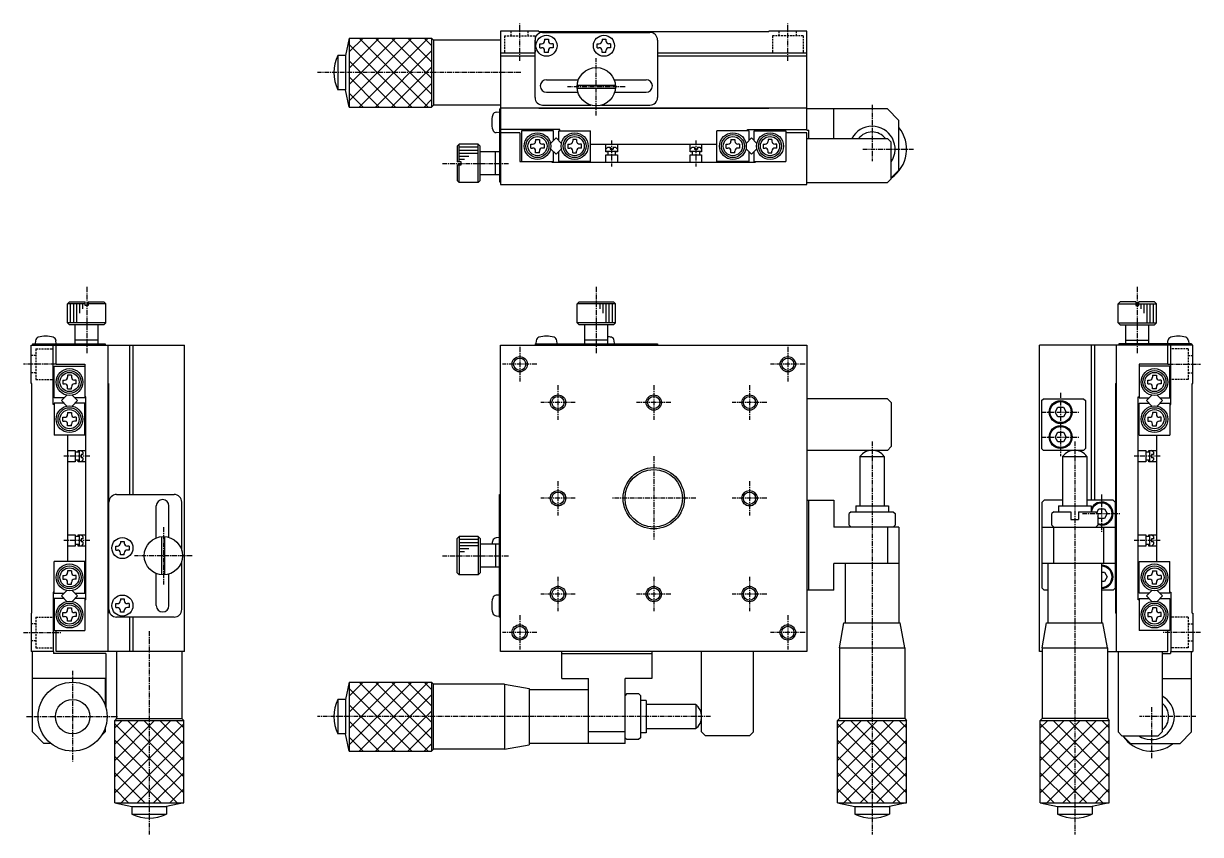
# Model space of a CAD drawing. Extents: x -154 to 153, y -386 to -67.
# Drawn here: x -154 to 153.3, y -279 to -67.3 of the extents above; entities that cross this region are included whole.
import ezdxf

# ---------------------------------------------------------------- set-up
doc = ezdxf.new("R2010")
doc.units = 0
doc.linetypes.add('CENTER', pattern=[2, 1.25, -0.25, 0.25, -0.25])
doc.linetypes.add('DASHED', pattern=[0.75, 0.5, -0.25])
doc.layers.get('0').update_dxf_attribs({"linetype": 'CONTINUOUS'})
doc.layers.add('CENTER', color=1, linetype='CENTER')

msp = doc.modelspace()

# ---------------------------------------------------------------- linework, layer by layer
at = {"color": 7, "linetype": 'CONTINUOUS'}
for p, q in [((-19.44, -69.34), (-29.44, -69.34)), ((-29.44, -69.34), (-29.44, -109.34)), ((-19.44, -69.34), (-19.44, -69.54)), ((40.56, -69.54), (-19.44, -69.54)), ((-18.44, -69.64), (9.56, -69.64)), ((40.56, -69.54), (40.56, -69.34)), ((50.56, -69.34), (40.56, -69.34)), ((50.56, -95.14), (50.56, -69.34)), ((-68.94, -71.14), (-47.44, -71.14)), ((-46.94, -71.64), (-47.44, -71.14)), ((-46.94, -71.64), (-46.94, -88.64)), ((-29.44, -71.64), (-46.94, -71.64)), ((-20.44, -86.64), (-20.44, -71.64)), ((-19.19, -72.64), (-18.74, -72.64)), ((-19.19, -73.64), (-19.19, -72.64)), ((-19.19, -73.64), (-18.74, -73.64)), ((-17.94, -71.39), (-17.94, -71.84)), ((-17.94, -71.39), (-16.94, -71.39)), ((-16.94, -71.39), (-16.94, -71.84)), ((-15.69, -72.64), (-16.14, -72.64)), ((-15.69, -73.64), (-16.14, -73.64)), ((-15.69, -72.64), (-15.69, -73.64)), ((-4.19, -72.64), (-3.74, -72.64)), ((-4.19, -73.64), (-4.19, -72.64)), ((-4.19, -73.64), (-3.74, -73.64)), ((-2.94, -71.39), (-2.94, -71.84)), ((-2.94, -71.39), (-1.94, -71.39)), ((-1.94, -71.39), (-1.94, -71.84)), ((-0.69, -72.64), (-1.14, -72.64)), ((-0.69, -73.64), (-1.14, -73.64)), ((-0.69, -72.64), (-0.69, -73.64)), ((11.56, -71.64), (11.56, -86.64)), ((-69.94, -75.64), (-71.94, -75.64)), ((-69.94, -75.64), (-69.94, -84.64)), ((-20.44, -75.04), (-29.44, -75.04)), ((-20.44, -75.84), (-29.44, -75.84)), ((-17.94, -74.89), (-17.94, -74.44)), ((-16.94, -74.89), (-17.94, -74.89)), ((-16.94, -74.89), (-16.94, -74.44)), ((-2.94, -74.89), (-2.94, -74.44)), ((-1.94, -74.89), (-2.94, -74.89)), ((-1.94, -74.89), (-1.94, -74.44)), ((50.56, -75.04), (11.56, -75.04)), ((50.56, -75.84), (11.56, -75.84)), ((-17.44, -81.99), (-9.08, -81.99)), ((0.21, -81.99), (8.56, -81.99)), ((-69.94, -84.64), (-71.94, -84.64)), ((-68.94, -89.14), (-69.94, -84.64)), ((-17.44, -85.29), (-9.22, -85.29)), ((-9.42, -83.44), (0.55, -83.44)), ((-9.42, -84.24), (0.55, -84.24)), ((0.35, -85.29), (8.56, -85.29)), ((-46.94, -88.64), (-47.44, -89.14)), ((-29.44, -88.64), (-46.94, -88.64)), ((-18.44, -88.64), (-5.84, -88.64)), ((-3.04, -88.64), (9.56, -88.64)), ((-68.94, -89.14), (-47.44, -89.14)), ((-30.58, -90.46), (-29.74, -90.39)), ((-29.74, -89.64), (-29.44, -89.64)), ((-29.74, -89.64), (-29.74, -108.64)), ((-29.44, -89.34), (50.56, -89.34)), ((-19.44, -89.54), (-19.44, -89.34)), ((40.56, -89.54), (-19.44, -89.54)), ((40.56, -89.54), (40.56, -89.34)), ((71.56, -89.64), (50.56, -89.64)), ((57.56, -97.34), (57.56, -89.64)), ((74.56, -92.64), (71.56, -89.64)), ((-13.94, -95.04), (-29.44, -95.04)), ((-13.94, -95.34), (-13.94, -95.04)), ((35.06, -95.34), (35.06, -95.04)), ((35.06, -95.04), (50.56, -95.04)), ((50.56, -95.14), (51.06, -95.14)), ((51.06, -97.34), (51.06, -95.14)), ((74.56, -105.64), (74.56, -92.64)), ((-29.74, -95.89), (-30.58, -95.81)), ((-24.44, -95.84), (-29.44, -95.84)), ((-24.44, -95.84), (-24.44, -103.34)), ((-15.64, -95.34), (-23.94, -95.34)), ((-23.94, -95.34), (-23.94, -103.34)), ((-20.29, -97.59), (-20.29, -98.04)), ((-20.29, -97.59), (-19.29, -97.59)), ((-19.29, -97.59), (-19.29, -98.04)), ((-14.94, -97.21), (-16.36, -98.64)), ((-15.64, -97.91), (-15.64, -95.34)), ((-13.52, -98.64), (-14.94, -97.21)), ((-14.24, -95.34), (-5.94, -95.34)), ((-14.24, -97.91), (-14.24, -95.34)), ((-10.59, -97.59), (-10.59, -98.04)), ((-9.59, -97.59), (-10.59, -97.59)), ((-9.59, -97.59), (-9.59, -98.04)), ((-5.94, -103.34), (-5.94, -95.34)), ((35.36, -95.34), (27.06, -95.34)), ((27.06, -103.34), (27.06, -95.34)), ((30.71, -97.59), (30.71, -98.04)), ((30.71, -97.59), (31.71, -97.59)), ((31.71, -97.59), (31.71, -98.04)), ((34.64, -98.64), (36.06, -97.21)), ((35.36, -95.34), (35.36, -97.91)), ((36.06, -97.21), (37.48, -98.64)), ((36.76, -95.34), (45.06, -95.34)), ((36.76, -97.91), (36.76, -95.34)), ((40.41, -97.59), (40.41, -98.04)), ((41.41, -97.59), (40.41, -97.59)), ((41.41, -97.59), (41.41, -98.04)), ((45.06, -95.34), (45.06, -103.34)), ((50.56, -95.84), (45.06, -95.84)), ((50.56, -109.34), (50.56, -95.84)), ((50.56, -97.34), (71.56, -97.34)), ((72.56, -98.34), (71.56, -97.34)), ((-40.24, -98.84), (-40.74, -99.34)), ((-40.74, -99.34), (-40.74, -103.44)), ((-35.24, -98.84), (-40.24, -98.84)), ((-34.74, -99.34), (-35.24, -98.84)), ((-34.74, -108.34), (-34.74, -99.34)), ((-29.74, -100.84), (-34.74, -100.84)), ((-30.74, -106.84), (-30.74, -100.84)), ((-21.54, -98.84), (-21.09, -98.84)), ((-21.54, -99.84), (-21.54, -98.84)), ((-21.54, -99.84), (-21.09, -99.84)), ((-20.29, -101.09), (-20.29, -100.64)), ((-19.29, -101.09), (-20.29, -101.09)), ((-19.29, -101.09), (-19.29, -100.64)), ((-18.04, -98.84), (-18.49, -98.84)), ((-18.04, -99.84), (-18.49, -99.84)), ((-18.04, -98.84), (-18.04, -99.84)), ((-16.36, -100.04), (-14.94, -101.46)), ((-15.64, -103.34), (-15.64, -100.76)), ((-14.94, -101.46), (-13.52, -100.04)), ((-14.24, -103.34), (-14.24, -100.76)), ((-11.84, -98.84), (-11.39, -98.84)), ((-11.84, -98.84), (-11.84, -99.84)), ((-11.84, -99.84), (-11.39, -99.84)), ((-10.59, -101.09), (-10.59, -100.64)), ((-10.59, -101.09), (-9.59, -101.09)), ((-9.59, -101.09), (-9.59, -100.64)), ((-8.34, -98.84), (-8.79, -98.84)), ((-8.34, -99.84), (-8.79, -99.84)), ((-8.34, -99.84), (-8.34, -98.84)), ((-5.94, -98.84), (27.06, -98.84)), ((-1.94, -100.84), (-1.94, -98.84)), ((-1.44, -99.64), (-1.94, -100.14)), ((-1.94, -100.64), (1.06, -100.64)), ((-1.44, -100.84), (-1.94, -100.84)), ((-1.44, -99.64), (-0.84, -99.64)), ((-1.44, -100.64), (-1.44, -101.64)), ((-0.84, -99.64), (-0.84, -100.14)), ((-0.84, -100.14), (-0.04, -100.14)), ((-0.04, -99.64), (-0.04, -100.14)), ((-0.04, -99.64), (0.56, -99.64)), ((0.56, -99.64), (1.06, -100.14)), ((0.56, -101.64), (0.56, -100.64)), ((1.06, -100.84), (0.56, -100.84)), ((1.06, -98.84), (1.06, -100.84)), ((20.06, -100.84), (20.06, -98.84)), ((20.56, -99.64), (20.06, -100.14)), ((20.06, -100.64), (23.06, -100.64)), ((20.56, -100.84), (20.06, -100.84)), ((20.56, -99.64), (21.16, -99.64)), ((20.56, -100.64), (20.56, -101.64)), ((21.16, -99.64), (21.16, -100.14)), ((21.16, -100.14), (21.96, -100.14)), ((21.96, -99.64), (21.96, -100.14)), ((21.96, -99.64), (22.56, -99.64)), ((22.56, -99.64), (23.06, -100.14)), ((22.56, -101.64), (22.56, -100.64)), ((23.06, -100.84), (22.56, -100.84)), ((23.06, -98.84), (23.06, -100.84)), ((29.46, -98.84), (29.91, -98.84)), ((29.46, -99.84), (29.46, -98.84)), ((29.46, -99.84), (29.91, -99.84)), ((30.71, -101.09), (30.71, -100.64)), ((31.71, -101.09), (30.71, -101.09)), ((31.71, -101.09), (31.71, -100.64)), ((32.96, -98.84), (32.51, -98.84)), ((32.96, -99.84), (32.51, -99.84)), ((32.96, -98.84), (32.96, -99.84)), ((36.06, -101.46), (34.64, -100.04)), ((35.36, -100.76), (35.36, -103.34)), ((37.48, -100.04), (36.06, -101.46)), ((36.76, -103.34), (36.76, -100.76)), ((39.16, -98.84), (39.61, -98.84)), ((39.16, -98.84), (39.16, -99.84)), ((39.16, -99.84), (39.61, -99.84)), ((40.41, -101.09), (40.41, -100.64)), ((40.41, -101.09), (41.41, -101.09)), ((41.41, -101.09), (41.41, -100.64)), ((42.66, -98.84), (42.21, -98.84)), ((42.66, -99.84), (42.21, -99.84)), ((42.66, -99.84), (42.66, -98.84)), ((72.56, -107.84), (72.56, -98.34)), ((-39.74, -103.44), (-40.74, -103.44)), ((-40.74, -104.24), (-39.74, -104.24)), ((-40.74, -104.24), (-40.74, -108.34)), ((-39.74, -104.24), (-39.74, -103.44)), ((-24.44, -103.34), (-15.64, -103.34)), ((-15.94, -103.64), (-15.94, -103.34)), ((37.06, -103.64), (-15.94, -103.64)), ((-5.94, -103.34), (-14.24, -103.34)), ((-1.94, -101.64), (1.06, -101.64)), ((-1.94, -103.64), (-1.94, -101.64)), ((1.06, -101.64), (1.06, -103.64)), ((20.06, -101.64), (23.06, -101.64)), ((20.06, -103.64), (20.06, -101.64)), ((23.06, -101.64), (23.06, -103.64)), ((35.36, -103.34), (27.06, -103.34)), ((36.76, -103.34), (45.06, -103.34)), ((37.06, -103.34), (37.06, -103.64)), ((-29.74, -106.84), (-34.74, -106.84)), ((72.56, -107.64), (74.56, -105.64)), ((-40.74, -108.34), (-40.24, -108.84)), ((-35.24, -108.84), (-40.24, -108.84)), ((-35.24, -108.84), (-34.74, -108.34)), ((-29.74, -108.64), (-29.44, -108.64)), ((-29.44, -109.34), (50.56, -109.34)), ((50.56, -108.84), (71.56, -108.84)), ((71.56, -108.84), (72.56, -107.84)), ((-142.45, -140.47), (-141.95, -139.97)), ((-142.45, -145.47), (-142.45, -140.47)), ((-141.95, -139.97), (-137.85, -139.97)), ((-137.85, -140.97), (-137.85, -139.97)), ((-137.05, -140.97), (-137.85, -140.97)), ((-137.05, -139.97), (-137.05, -140.97)), ((-137.05, -139.97), (-132.95, -139.97)), ((-132.95, -139.97), (-132.45, -140.47)), ((-132.45, -145.47), (-132.45, -140.47)), ((-9.44, -140.47), (-8.94, -139.97)), ((-9.44, -145.47), (-9.44, -140.47)), ((-8.94, -139.97), (0.06, -139.97)), ((0.06, -139.97), (0.56, -140.47)), ((0.56, -145.47), (0.56, -140.47)), ((132.27, -139.97), (131.77, -140.47)), ((131.77, -145.47), (131.77, -140.47)), ((136.37, -139.97), (132.27, -139.97)), ((136.37, -139.97), (136.37, -140.97)), ((136.37, -140.97), (137.17, -140.97)), ((137.17, -140.97), (137.17, -139.97)), ((141.27, -139.97), (137.17, -139.97)), ((141.77, -140.47), (141.27, -139.97)), ((141.77, -145.47), (141.77, -140.47)), ((-141.95, -145.97), (-142.45, -145.47)), ((-132.95, -145.97), (-141.95, -145.97)), ((-140.45, -150.97), (-140.45, -145.97)), ((-134.45, -150.97), (-134.45, -145.97)), ((-132.45, -145.47), (-132.95, -145.97)), ((-8.94, -145.97), (-9.44, -145.47)), ((0.06, -145.97), (-8.94, -145.97)), ((-7.44, -150.97), (-7.44, -145.97)), ((-1.44, -150.97), (-1.44, -145.97)), ((0.56, -145.47), (0.06, -145.97)), ((131.77, -145.47), (132.27, -145.97)), ((132.27, -145.97), (141.27, -145.97)), ((133.77, -150.97), (133.77, -145.97)), ((139.77, -150.97), (139.77, -145.97)), ((141.27, -145.97), (141.77, -145.47)), ((-150.83, -150.12), (-150.9, -150.97)), ((-145.4, -150.97), (-145.48, -150.12)), ((-134.45, -149.97), (-140.45, -149.97)), ((-20.11, -150.12), (-20.19, -150.97)), ((-14.69, -150.97), (-14.76, -150.12)), ((-1.44, -149.97), (-7.44, -149.97)), ((0.31, -150.97), (0.24, -150.12)), ((133.77, -149.97), (139.77, -149.97)), ((144.72, -150.97), (144.79, -150.12)), ((150.15, -150.12), (150.22, -150.97)), ((-151.95, -161.27), (-151.95, -151.27)), ((-151.95, -151.27), (-111.95, -151.27)), ((-151.65, -150.97), (-151.65, -151.27)), ((-151.65, -150.97), (-132.65, -150.97)), ((-146.25, -166.77), (-146.25, -151.27)), ((-145.45, -156.27), (-145.45, -151.27)), ((-132.65, -150.97), (-132.65, -151.27)), ((-131.95, -151.27), (-131.95, -231.27)), ((-126.25, -151.27), (-126.25, -190.27)), ((-125.45, -151.27), (-125.45, -190.27)), ((-111.95, -231.27), (-111.95, -151.27)), ((-29.44, -231.27), (-29.44, -151.27)), ((-29.44, -151.27), (50.56, -151.27)), ((-20.44, -150.97), (-20.44, -151.27)), ((-20.44, -150.97), (11.56, -150.97)), ((11.56, -150.97), (11.56, -151.27)), ((50.56, -151.27), (50.56, -231.27)), ((151.27, -151.27), (111.27, -151.27)), ((111.27, -231.27), (111.27, -151.27)), ((124.77, -151.27), (124.77, -191.77)), ((125.57, -151.27), (125.57, -191.77)), ((131.27, -151.27), (131.27, -231.27)), ((131.97, -150.97), (131.97, -151.27)), ((150.97, -150.97), (131.97, -150.97)), ((144.77, -156.27), (144.77, -151.27)), ((145.57, -166.77), (145.57, -151.27)), ((150.97, -150.97), (150.97, -151.27)), ((151.27, -161.27), (151.27, -151.27)), ((-145.45, -156.27), (-137.95, -156.27)), ((-137.95, -156.27), (-137.95, -165.07)), ((144.77, -156.27), (137.27, -156.27)), ((137.27, -156.27), (137.27, -165.07)), ((-145.95, -165.07), (-145.95, -156.77)), ((-145.95, -156.77), (-137.95, -156.77)), ((-142.45, -159.17), (-142.45, -159.62)), ((-141.45, -159.17), (-142.45, -159.17)), ((-141.45, -159.17), (-141.45, -159.62)), ((145.27, -156.77), (137.27, -156.77)), ((140.77, -159.17), (140.77, -159.62)), ((140.77, -159.17), (141.77, -159.17)), ((141.77, -159.17), (141.77, -159.62)), ((145.27, -165.07), (145.27, -156.77)), ((-151.75, -161.27), (-151.95, -161.27)), ((-151.75, -221.27), (-151.75, -161.27)), ((-143.7, -160.42), (-143.25, -160.42)), ((-143.7, -160.42), (-143.7, -161.42)), ((-143.7, -161.42), (-143.25, -161.42)), ((-142.45, -162.67), (-142.45, -162.22)), ((-142.45, -162.67), (-141.45, -162.67)), ((-141.45, -162.67), (-141.45, -162.22)), ((-140.2, -160.42), (-140.65, -160.42)), ((-140.2, -161.42), (-140.65, -161.42)), ((-140.2, -161.42), (-140.2, -160.42)), ((-131.75, -161.27), (-131.95, -161.27)), ((-131.75, -161.27), (-131.75, -221.27)), ((131.07, -161.27), (131.27, -161.27)), ((131.07, -161.27), (131.07, -221.27)), ((139.52, -161.42), (139.52, -160.42)), ((139.52, -160.42), (139.97, -160.42)), ((139.52, -161.42), (139.97, -161.42)), ((140.77, -162.67), (140.77, -162.22)), ((141.77, -162.67), (140.77, -162.67)), ((141.77, -162.67), (141.77, -162.22)), ((143.02, -160.42), (142.57, -160.42)), ((143.02, -161.42), (142.57, -161.42)), ((143.02, -160.42), (143.02, -161.42)), ((151.07, -161.27), (151.27, -161.27)), ((151.07, -221.27), (151.07, -161.27)), ((-143.37, -165.07), (-145.95, -165.07)), ((-144.07, -165.77), (-142.65, -164.35)), ((-142.65, -167.19), (-144.07, -165.77)), ((-141.25, -164.35), (-139.83, -165.77)), ((-139.83, -165.77), (-141.25, -167.19)), ((-137.95, -165.07), (-140.53, -165.07)), ((-137.65, -164.77), (-137.95, -164.77)), ((-137.65, -217.77), (-137.65, -164.77)), ((71.56, -165.27), (50.56, -165.27)), ((72.56, -166.27), (71.56, -165.27)), ((111.77, -165.77), (112.27, -165.27)), ((111.77, -165.77), (111.77, -178.27)), ((112.27, -165.27), (122.77, -165.27)), ((122.77, -165.27), (123.27, -165.77)), ((123.27, -165.77), (123.27, -178.27)), ((136.97, -164.77), (137.27, -164.77)), ((136.97, -217.77), (136.97, -164.77)), ((137.27, -165.07), (139.85, -165.07)), ((140.57, -164.35), (139.15, -165.77)), ((139.15, -165.77), (140.57, -167.19)), ((143.39, -165.77), (141.97, -164.35)), ((141.97, -167.19), (143.39, -165.77)), ((142.69, -165.07), (145.27, -165.07)), ((-145.95, -166.77), (-146.25, -166.77)), ((-143.37, -166.47), (-145.95, -166.47)), ((-145.95, -166.47), (-145.95, -174.77)), ((-142.45, -168.87), (-142.45, -169.32)), ((-142.45, -168.87), (-141.45, -168.87)), ((-141.45, -168.87), (-141.45, -169.32)), ((-137.95, -166.47), (-140.53, -166.47)), ((-137.95, -174.77), (-137.95, -166.47)), ((72.56, -166.27), (72.56, -177.77)), ((137.27, -166.47), (139.85, -166.47)), ((137.27, -174.77), (137.27, -166.47)), ((140.77, -168.87), (140.77, -169.32)), ((141.77, -168.87), (140.77, -168.87)), ((141.77, -168.87), (141.77, -169.32)), ((142.69, -166.47), (145.27, -166.47)), ((145.27, -166.47), (145.27, -174.77)), ((145.27, -166.77), (145.57, -166.77)), ((-143.7, -170.12), (-143.25, -170.12)), ((-143.7, -171.12), (-143.7, -170.12)), ((-143.7, -171.12), (-143.25, -171.12)), ((-142.45, -172.37), (-142.45, -171.92)), ((-141.45, -172.37), (-141.45, -171.92)), ((-140.2, -170.12), (-140.65, -170.12)), ((-140.2, -171.12), (-140.65, -171.12)), ((-140.2, -170.12), (-140.2, -171.12)), ((139.52, -170.12), (139.52, -171.12)), ((139.52, -170.12), (139.97, -170.12)), ((139.52, -171.12), (139.97, -171.12)), ((140.77, -172.37), (140.77, -171.92)), ((141.77, -172.37), (141.77, -171.92)), ((143.02, -170.12), (142.57, -170.12)), ((143.02, -171.12), (142.57, -171.12)), ((143.02, -171.12), (143.02, -170.12)), ((-137.95, -174.77), (-145.95, -174.77)), ((-141.45, -172.37), (-142.45, -172.37)), ((-142.45, -174.77), (-142.45, -207.77)), ((137.27, -174.77), (145.27, -174.77)), ((140.77, -172.37), (141.77, -172.37)), ((141.77, -174.77), (141.77, -207.77)), ((71.56, -178.77), (72.56, -177.77)), ((-142.45, -178.77), (-140.45, -178.77)), ((-140.45, -178.77), (-140.45, -181.77)), ((-139.45, -179.27), (-140.45, -179.27)), ((-139.65, -178.77), (-137.65, -178.77)), ((-139.65, -179.27), (-139.65, -178.77)), ((-139.45, -178.77), (-139.45, -181.77)), ((-138.45, -179.27), (-138.95, -178.77)), ((-138.95, -179.87), (-138.95, -180.67)), ((-138.45, -179.87), (-138.95, -179.87)), ((-138.45, -180.67), (-138.95, -180.67)), ((-138.45, -179.27), (-138.45, -179.87)), ((-138.45, -180.67), (-138.45, -181.27)), ((71.56, -178.77), (50.56, -178.77)), ((64.39, -180.33), (64.39, -193.27)), ((70.74, -180.33), (70.74, -193.27)), ((112.27, -178.77), (111.77, -178.27)), ((122.77, -178.77), (112.27, -178.77)), ((117.3, -180.33), (117.3, -193.27)), ((123.27, -178.27), (122.77, -178.77)), ((123.65, -180.33), (123.65, -193.27)), ((136.97, -178.77), (138.97, -178.77)), ((138.97, -178.77), (138.97, -181.77)), ((139.97, -179.27), (138.97, -179.27)), ((139.77, -179.27), (139.77, -178.77)), ((139.77, -178.77), (141.77, -178.77)), ((139.97, -178.77), (139.97, -181.77)), ((140.97, -179.27), (140.47, -178.77)), ((140.47, -179.87), (140.47, -180.67)), ((140.97, -179.87), (140.47, -179.87)), ((140.97, -180.67), (140.47, -180.67)), ((140.97, -179.27), (140.97, -179.87)), ((140.97, -180.67), (140.97, -181.27)), ((-140.45, -181.77), (-142.45, -181.77)), ((-140.45, -181.27), (-139.45, -181.27)), ((-139.65, -181.77), (-139.65, -181.27)), ((-137.65, -181.77), (-139.65, -181.77)), ((-138.45, -181.27), (-138.95, -181.77)), ((138.97, -181.77), (136.97, -181.77)), ((138.97, -181.27), (139.97, -181.27)), ((139.77, -181.77), (139.77, -181.27)), ((141.77, -181.77), (139.77, -181.77)), ((140.97, -181.27), (140.47, -181.77)), ((-129.65, -190.27), (-114.65, -190.27)), ((-29.74, -190.27), (-29.44, -190.27)), ((-29.74, -222.27), (-29.74, -190.27)), ((-131.65, -220.27), (-131.65, -192.27)), ((-119.3, -201.62), (-119.3, -193.27)), ((-116, -201.48), (-116, -193.27)), ((-112.65, -204.87), (-112.65, -192.27)), ((50.56, -191.77), (57.56, -191.77)), ((51.06, -215.27), (51.06, -191.77)), ((57.56, -191.77), (57.56, -198.77)), ((63.31, -193.27), (63.31, -194.77)), ((63.31, -193.27), (71.81, -193.27)), ((71.81, -193.27), (71.81, -194.77)), ((111.97, -192.27), (112.47, -191.77)), ((111.97, -214.77), (111.97, -192.27)), ((117.3, -191.77), (112.47, -191.77)), ((116.22, -193.27), (116.22, -194.77)), ((116.22, -193.27), (124.72, -193.27)), ((130.47, -191.77), (123.65, -191.77)), ((124.72, -193.27), (124.72, -194.77)), ((130.47, -191.77), (130.97, -192.27)), ((130.97, -192.27), (130.97, -214.77)), ((62.06, -194.77), (61.56, -195.27)), ((61.56, -198.27), (61.56, -195.27)), ((62.06, -194.77), (73.06, -194.77)), ((73.06, -194.77), (73.56, -195.27)), ((73.56, -195.27), (73.56, -198.27)), ((114.97, -194.77), (114.47, -195.27)), ((114.47, -198.27), (114.47, -195.27)), ((114.97, -194.77), (119.47, -194.77)), ((119.47, -194.77), (119.47, -196.77)), ((121.47, -194.77), (121.47, -196.77)), ((121.47, -194.77), (125.97, -194.77)), ((125.97, -194.77), (126.47, -195.27)), ((126.47, -195.27), (126.47, -198.27)), ((74.56, -198.77), (57.56, -198.77)), ((61.56, -198.27), (62.06, -198.77)), ((71.56, -198.77), (71.56, -208.27)), ((73.06, -198.77), (73.56, -198.27)), ((74.56, -198.77), (74.56, -208.27)), ((111.97, -198.77), (130.97, -198.77)), ((114.47, -198.27), (114.97, -198.77)), ((114.97, -208.27), (114.97, -198.77)), ((119.47, -196.77), (121.47, -196.77)), ((125.97, -198.77), (126.47, -198.27)), ((127.97, -198.77), (127.97, -208.27)), ((-142.45, -200.77), (-140.45, -200.77)), ((-140.45, -200.77), (-140.45, -203.77)), ((-139.45, -201.27), (-140.45, -201.27)), ((-139.65, -200.77), (-137.65, -200.77)), ((-139.65, -201.27), (-139.65, -200.77)), ((-139.45, -200.77), (-139.45, -203.77)), ((-138.45, -201.27), (-138.95, -200.77)), ((-138.95, -201.87), (-138.95, -202.67)), ((-138.45, -201.87), (-138.95, -201.87)), ((-138.45, -202.67), (-138.95, -202.67)), ((-138.45, -201.27), (-138.45, -201.87)), ((-138.45, -202.67), (-138.45, -203.27)), ((-128.65, -202.52), (-128.65, -202.97)), ((-128.65, -202.52), (-127.65, -202.52)), ((-127.65, -202.52), (-127.65, -202.97)), ((-117.85, -211.25), (-117.85, -201.28)), ((-117.05, -211.25), (-117.05, -201.28)), ((-40.74, -201.77), (-40.24, -201.27)), ((-40.74, -210.77), (-40.74, -201.77)), ((-35.24, -201.27), (-40.24, -201.27)), ((-35.24, -201.27), (-34.74, -201.77)), ((-34.74, -201.77), (-34.74, -210.77)), ((-29.74, -201.52), (-30.58, -201.59)), ((136.97, -200.77), (138.97, -200.77)), ((138.97, -200.77), (138.97, -203.77)), ((139.97, -201.27), (138.97, -201.27)), ((139.77, -201.27), (139.77, -200.77)), ((139.77, -200.77), (141.77, -200.77)), ((139.97, -200.77), (139.97, -203.77)), ((140.97, -201.27), (140.47, -200.77)), ((140.47, -201.87), (140.47, -202.67)), ((140.97, -201.87), (140.47, -201.87)), ((140.97, -202.67), (140.47, -202.67)), ((140.97, -201.27), (140.97, -201.87)), ((140.97, -202.67), (140.97, -203.27)), ((-140.45, -203.77), (-142.45, -203.77)), ((-140.45, -203.27), (-139.45, -203.27)), ((-139.65, -203.77), (-139.65, -203.27)), ((-137.65, -203.77), (-139.65, -203.77)), ((-138.45, -203.27), (-138.95, -203.77)), ((-129.9, -203.77), (-129.45, -203.77)), ((-129.9, -204.77), (-129.9, -203.77)), ((-129.9, -204.77), (-129.45, -204.77)), ((-128.65, -206.02), (-128.65, -205.57)), ((-127.65, -206.02), (-127.65, -205.57)), ((-126.4, -203.77), (-126.85, -203.77)), ((-126.4, -204.77), (-126.85, -204.77)), ((-126.4, -203.77), (-126.4, -204.77)), ((-29.74, -203.27), (-34.74, -203.27)), ((-30.74, -203.27), (-30.74, -209.27)), ((138.97, -203.77), (136.97, -203.77)), ((138.97, -203.27), (139.97, -203.27)), ((139.77, -203.77), (139.77, -203.27)), ((141.77, -203.77), (139.77, -203.77)), ((140.97, -203.27), (140.47, -203.77)), ((-145.95, -216.07), (-145.95, -207.77)), ((-137.95, -207.77), (-145.95, -207.77)), ((-137.95, -216.07), (-137.95, -207.77)), ((-127.65, -206.02), (-128.65, -206.02)), ((-112.65, -220.27), (-112.65, -207.67)), ((57.56, -215.27), (57.56, -208.27)), ((74.56, -208.27), (57.56, -208.27)), ((60.56, -208.27), (60.56, -223.77)), ((74.56, -208.27), (74.56, -223.77)), ((130.97, -208.27), (111.97, -208.27)), ((113.47, -208.27), (113.47, -223.77)), ((127.47, -208.27), (127.47, -223.77)), ((137.27, -207.77), (145.27, -207.77)), ((137.27, -216.07), (137.27, -207.77)), ((145.27, -216.07), (145.27, -207.77)), ((-143.7, -211.42), (-143.25, -211.42)), ((-143.7, -211.42), (-143.7, -212.42)), ((-142.45, -210.17), (-142.45, -210.62)), ((-141.45, -210.17), (-142.45, -210.17)), ((-141.45, -210.17), (-141.45, -210.62)), ((-140.2, -211.42), (-140.65, -211.42)), ((-140.2, -212.42), (-140.2, -211.42)), ((-119.3, -219.27), (-119.3, -210.91)), ((-116, -219.27), (-116, -211.05)), ((-40.24, -211.27), (-40.74, -210.77)), ((-35.24, -211.27), (-40.24, -211.27)), ((-34.74, -210.77), (-35.24, -211.27)), ((-29.74, -209.27), (-34.74, -209.27)), ((139.52, -212.42), (139.52, -211.42)), ((139.52, -211.42), (139.97, -211.42)), ((140.77, -210.17), (140.77, -210.62)), ((140.77, -210.17), (141.77, -210.17)), ((141.77, -210.17), (141.77, -210.62)), ((143.02, -211.42), (142.57, -211.42)), ((143.02, -211.42), (143.02, -212.42)), ((-143.7, -212.42), (-143.25, -212.42)), ((-142.45, -213.67), (-142.45, -213.22)), ((-142.45, -213.67), (-141.45, -213.67)), ((-141.45, -213.67), (-141.45, -213.22)), ((-140.2, -212.42), (-140.65, -212.42)), ((112.47, -215.27), (111.97, -214.77)), ((130.97, -214.77), (130.47, -215.27)), ((139.52, -212.42), (139.97, -212.42)), ((140.77, -213.67), (140.77, -213.22)), ((141.77, -213.67), (140.77, -213.67)), ((141.77, -213.67), (141.77, -213.22)), ((143.02, -212.42), (142.57, -212.42)), ((-145.95, -215.77), (-146.25, -215.77)), ((-146.25, -215.77), (-146.25, -231.27)), ((-145.95, -216.07), (-143.37, -216.07)), ((-143.37, -217.47), (-145.95, -217.47)), ((-145.95, -217.47), (-145.95, -225.77)), ((-142.65, -215.35), (-144.07, -216.77)), ((-144.07, -216.77), (-142.65, -218.19)), ((-139.83, -216.77), (-141.25, -215.35)), ((-141.25, -218.19), (-139.83, -216.77)), ((-140.53, -216.07), (-137.95, -216.07)), ((-137.95, -217.47), (-140.53, -217.47)), ((-137.95, -217.47), (-137.95, -225.77)), ((-137.65, -217.77), (-137.95, -217.77)), ((-128.65, -217.52), (-128.65, -217.97)), ((-128.65, -217.52), (-127.65, -217.52)), ((-127.65, -217.52), (-127.65, -217.97)), ((-29.74, -216.52), (-30.58, -216.59)), ((57.56, -215.27), (50.56, -215.27)), ((113.47, -215.27), (112.47, -215.27)), ((130.47, -215.27), (127.47, -215.27)), ((137.27, -217.77), (136.97, -217.77)), ((139.85, -216.07), (137.27, -216.07)), ((137.27, -217.47), (139.85, -217.47)), ((137.27, -217.47), (137.27, -225.77)), ((139.15, -216.77), (140.57, -215.35)), ((140.57, -218.19), (139.15, -216.77)), ((141.97, -215.35), (143.39, -216.77)), ((143.39, -216.77), (141.97, -218.19)), ((145.27, -216.07), (142.69, -216.07)), ((142.69, -217.47), (145.27, -217.47)), ((145.27, -215.77), (145.57, -215.77)), ((145.27, -217.47), (145.27, -225.77)), ((145.57, -215.77), (145.57, -231.27)), ((-143.7, -221.12), (-143.25, -221.12)), ((-143.7, -222.12), (-143.7, -221.12)), ((-142.45, -219.87), (-142.45, -220.32)), ((-142.45, -219.87), (-141.45, -219.87)), ((-141.45, -219.87), (-141.45, -220.32)), ((-140.2, -221.12), (-140.65, -221.12)), ((-140.2, -221.12), (-140.2, -222.12)), ((-129.9, -218.77), (-129.45, -218.77)), ((-129.9, -219.77), (-129.9, -218.77)), ((-129.9, -219.77), (-129.45, -219.77)), ((-128.65, -221.02), (-128.65, -220.57)), ((-127.65, -221.02), (-128.65, -221.02)), ((-127.65, -221.02), (-127.65, -220.57)), ((-126.4, -218.77), (-126.85, -218.77)), ((-126.4, -219.77), (-126.85, -219.77)), ((-126.4, -218.77), (-126.4, -219.77)), ((139.52, -221.12), (139.52, -222.12)), ((139.52, -221.12), (139.97, -221.12)), ((140.77, -219.87), (140.77, -220.32)), ((141.77, -219.87), (140.77, -219.87)), ((141.77, -219.87), (141.77, -220.32)), ((143.02, -221.12), (142.57, -221.12)), ((143.02, -222.12), (143.02, -221.12)), ((-151.75, -221.27), (-151.95, -221.27)), ((-151.95, -221.27), (-151.95, -231.27)), ((-143.7, -222.12), (-143.25, -222.12)), ((-142.45, -223.37), (-142.45, -222.92)), ((-141.45, -223.37), (-142.45, -223.37)), ((-141.45, -223.37), (-141.45, -222.92)), ((-140.2, -222.12), (-140.65, -222.12)), ((-131.95, -221.27), (-131.75, -221.27)), ((-114.65, -222.27), (-129.65, -222.27)), ((-126.25, -222.27), (-126.25, -231.27)), ((-125.45, -222.27), (-125.45, -231.27)), ((-30.58, -221.94), (-29.74, -222.02)), ((-29.74, -222.27), (-29.44, -222.27)), ((59.06, -230.27), (60.21, -223.77)), ((60.21, -223.77), (74.92, -223.77)), ((76.06, -230.27), (74.92, -223.77)), ((111.97, -230.27), (113.12, -223.77)), ((113.12, -223.77), (127.82, -223.77)), ((128.97, -230.27), (127.82, -223.77)), ((131.27, -221.27), (131.07, -221.27)), ((139.52, -222.12), (139.97, -222.12)), ((140.77, -223.37), (140.77, -222.92)), ((140.77, -223.37), (141.77, -223.37)), ((141.77, -223.37), (141.77, -222.92)), ((143.02, -222.12), (142.57, -222.12)), ((151.07, -221.27), (151.27, -221.27)), ((151.27, -221.27), (151.27, -231.27)), ((-145.95, -225.77), (-137.95, -225.77)), ((-145.45, -231.27), (-145.45, -225.77)), ((145.27, -225.77), (137.27, -225.77)), ((144.77, -231.27), (144.77, -225.77)), ((59.06, -230.27), (76.06, -230.27)), ((59.06, -230.27), (59.06, -248.77)), ((76.06, -230.27), (76.06, -248.77)), ((111.97, -230.27), (128.97, -230.27)), ((111.97, -230.27), (111.97, -248.77)), ((128.97, -230.27), (128.97, -248.77)), ((-146.15, -231.27), (-151.95, -231.27)), ((-151.65, -252.27), (-151.65, -231.27)), ((-146.15, -231.27), (-146.15, -231.77)), ((-132.45, -231.77), (-146.15, -231.77)), ((-111.95, -231.27), (-145.45, -231.27)), ((-132.45, -231.77), (-132.45, -245.96)), ((-129.65, -231.27), (-129.65, -248.77)), ((-112.65, -231.27), (-112.65, -248.77)), ((50.56, -231.27), (-29.44, -231.27)), ((-13.44, -238.27), (-13.44, -231.27)), ((-13.44, -231.77), (10.06, -231.77)), ((10.06, -231.27), (10.06, -238.27)), ((23.06, -252.27), (23.06, -231.27)), ((36.56, -252.27), (36.56, -231.27)), ((111.97, -231.27), (111.27, -231.27)), ((128.97, -231.27), (144.77, -231.27)), ((131.77, -231.27), (131.77, -252.27)), ((143.27, -231.27), (143.27, -252.27)), ((143.27, -231.77), (145.47, -231.77)), ((145.47, -231.27), (145.47, -231.77)), ((145.47, -231.27), (151.27, -231.27)), ((150.97, -252.27), (150.97, -231.27)), ((-132.65, -238.27), (-151.65, -238.27)), ((-132.65, -238.27), (-132.65, -245.31)), ((-68.94, -239.27), (-69.94, -243.77)), ((-68.94, -239.27), (-47.44, -239.27)), ((-46.94, -239.77), (-47.44, -239.27)), ((-13.44, -238.27), (-6.44, -238.27)), ((-6.44, -255.27), (-6.44, -238.27)), ((10.06, -238.27), (3.06, -238.27)), ((3.06, -255.27), (3.06, -238.27)), ((143.27, -238.27), (150.97, -238.27)), ((-46.94, -256.77), (-46.94, -239.77)), ((-28.44, -239.77), (-46.94, -239.77)), ((-28.44, -239.77), (-28.44, -256.77)), ((-28.44, -239.77), (-21.94, -240.91)), ((-21.94, -240.91), (-21.94, -255.62)), ((-6.44, -241.27), (-21.94, -241.27)), ((3.56, -242.27), (3.06, -242.77)), ((3.56, -242.27), (6.56, -242.27)), ((7.06, -242.77), (6.56, -242.27)), ((-69.94, -243.77), (-71.94, -243.77)), ((-69.94, -243.77), (-69.94, -252.77)), ((7.06, -242.77), (7.06, -253.77)), ((8.56, -244.02), (7.06, -244.02)), ((8.56, -244.02), (8.56, -252.52)), ((21.5, -245.09), (8.56, -245.09)), ((-129.65, -248.77), (-130.15, -249.27)), ((-129.65, -248.77), (-112.65, -248.77)), ((-112.65, -248.77), (-112.15, -249.27)), ((59.06, -248.77), (58.56, -249.27)), ((76.06, -248.77), (59.06, -248.77)), ((76.06, -248.77), (76.56, -249.27)), ((111.97, -248.77), (111.47, -249.27)), ((128.97, -248.77), (111.97, -248.77)), ((128.97, -248.77), (129.47, -249.27)), ((-132.65, -251.23), (-132.65, -252.27)), ((-130.15, -270.77), (-130.15, -249.27)), ((-112.15, -270.77), (-112.15, -249.27)), ((21.5, -251.44), (8.56, -251.44)), ((58.56, -270.77), (58.56, -249.27)), ((76.56, -270.77), (76.56, -249.27)), ((111.47, -270.77), (111.47, -249.27)), ((129.47, -270.77), (129.47, -249.27)), ((-148.65, -255.27), (-151.65, -252.27)), ((-132.65, -252.27), (-133.7, -253.32)), ((-69.94, -252.77), (-71.94, -252.77)), ((-68.94, -257.27), (-69.94, -252.77)), ((3.06, -252.27), (-6.44, -252.27)), ((3.06, -253.77), (3.56, -254.27)), ((6.56, -254.27), (3.56, -254.27)), ((7.06, -253.77), (6.56, -254.27)), ((8.56, -252.52), (7.06, -252.52)), ((23.06, -252.27), (24.06, -253.27)), ((35.56, -253.27), (24.06, -253.27)), ((35.56, -253.27), (36.56, -252.27)), ((131.77, -252.27), (132.77, -253.27)), ((132.77, -253.27), (142.27, -253.27)), ((132.97, -253.27), (134.97, -255.27)), ((142.27, -253.27), (143.27, -252.27)), ((147.97, -255.27), (150.97, -252.27)), ((-146.81, -255.27), (-148.65, -255.27)), ((-68.94, -257.27), (-47.44, -257.27)), ((-46.94, -256.77), (-47.44, -257.27)), ((-28.44, -256.77), (-46.94, -256.77)), ((-28.44, -256.77), (-21.94, -255.62)), ((-6.44, -255.27), (-21.94, -255.27)), ((3.06, -255.27), (-6.44, -255.27)), ((134.97, -255.27), (147.97, -255.27)), ((-125.65, -271.77), (-125.65, -273.77)), ((-125.65, -271.77), (-116.65, -271.77)), ((-112.15, -270.77), (-116.65, -271.77)), ((-116.65, -271.77), (-116.65, -273.77)), ((58.56, -270.77), (63.06, -271.77)), ((63.06, -271.77), (63.06, -273.77)), ((63.06, -271.77), (72.06, -271.77)), ((76.56, -270.77), (72.06, -271.77)), ((72.06, -271.77), (72.06, -273.77)), ((115.97, -271.77), (115.97, -273.77)), ((115.97, -271.77), (124.97, -271.77)), ((129.47, -270.77), (124.97, -271.77)), ((124.97, -271.77), (124.97, -273.77))]:
    msp.add_line(p, q, dxfattribs=at)
at = {"color": 3, "linetype": 'DASHED'}
for p, q in [((-28.44, -70.54), (-20.44, -70.54)), ((-28.44, -70.54), (-28.44, -75.04)), ((-26.69, -70.54), (-26.69, -69.34)), ((-22.19, -70.54), (-22.19, -69.34)), ((-20.44, -70.54), (-20.44, -75.04)), ((41.56, -70.54), (41.56, -75.04)), ((49.56, -70.54), (41.56, -70.54)), ((43.31, -70.54), (43.31, -69.34)), ((47.81, -70.54), (47.81, -69.34)), ((49.56, -70.54), (49.56, -75.04)), ((-150.75, -152.27), (-146.25, -152.27)), ((-150.75, -152.27), (-150.75, -160.27)), ((150.07, -152.27), (145.57, -152.27)), ((150.07, -152.27), (150.07, -160.27)), ((-150.75, -154.02), (-151.95, -154.02)), ((150.07, -154.02), (151.27, -154.02)), ((-150.75, -158.52), (-151.95, -158.52)), ((150.07, -158.52), (151.27, -158.52)), ((-150.75, -160.27), (-146.25, -160.27)), ((150.07, -160.27), (145.57, -160.27)), ((-150.75, -224.02), (-151.95, -224.02)), ((-150.75, -222.27), (-146.25, -222.27)), ((-150.75, -222.27), (-150.75, -230.27)), ((150.07, -222.27), (145.57, -222.27)), ((150.07, -222.27), (150.07, -230.27)), ((150.07, -224.02), (151.27, -224.02)), ((-150.75, -228.52), (-151.95, -228.52)), ((-150.75, -230.27), (-146.25, -230.27)), ((150.07, -230.27), (145.57, -230.27)), ((150.07, -228.52), (151.27, -228.52))]:
    msp.add_line(p, q, dxfattribs=at)
msp.add_line((-68.94, -71.14), (-69.94, -75.64))
at = {"color": 3, "linetype": 'CONTINUOUS'}
for p, q in [((-68.94, -79), (-61.08, -71.14)), ((-68.94, -74.75), (-65.32, -71.14)), ((-68.94, -71.14), (-68.94, -89.14)), ((-68.94, -87.48), (-52.59, -71.14)), ((-68.94, -83.24), (-56.83, -71.14)), ((-52.59, -89.14), (-68.94, -72.79)), ((-48.35, -89.14), (-66.35, -71.14)), ((-66.35, -89.14), (-48.35, -71.14)), ((-47.44, -85.8), (-62.11, -71.14)), ((-47.44, -81.56), (-57.86, -71.14)), ((-47.44, -77.32), (-53.62, -71.14)), ((-47.44, -73.08), (-49.38, -71.14)), ((-47.44, -71.14), (-47.44, -89.14)), ((-71.94, -75.64), (-71.94, -84.64)), ((-62.11, -89.14), (-47.44, -74.47)), ((-56.83, -89.14), (-68.94, -77.03)), ((-57.86, -89.14), (-47.44, -78.71)), ((-61.08, -89.14), (-68.94, -81.28)), ((-65.32, -89.14), (-68.94, -85.52)), ((-53.62, -89.14), (-47.44, -82.95)), ((-49.38, -89.14), (-47.44, -87.19)), ((-40.24, -103.44), (-40.24, -98.84)), ((-35.24, -99.64), (-40.24, -99.64)), ((-35.24, -100.44), (-40.24, -100.44)), ((-35.24, -101.24), (-40.24, -101.24)), ((-35.24, -108.84), (-35.24, -98.84)), ((-37.74, -102.04), (-40.24, -102.04)), ((-38.86, -102.84), (-40.24, -102.84)), ((-40.24, -108.84), (-40.24, -104.24)), ((-137.85, -140.47), (-142.45, -140.47)), ((-141.65, -145.47), (-141.65, -140.47)), ((-140.85, -145.47), (-140.85, -140.47)), ((-140.05, -145.47), (-140.05, -140.47)), ((-139.25, -142.97), (-139.25, -140.47)), ((-138.45, -141.84), (-138.45, -140.47)), ((-132.45, -140.47), (-137.05, -140.47)), ((131.77, -140.47), (136.37, -140.47)), ((137.17, -140.47), (141.77, -140.47)), ((137.77, -141.84), (137.77, -140.47)), ((138.57, -142.97), (138.57, -140.47)), ((139.37, -145.47), (139.37, -140.47)), ((140.17, -145.47), (140.17, -140.47)), ((140.97, -145.47), (140.97, -140.47)), ((-132.45, -145.47), (-142.45, -145.47)), ((131.77, -145.47), (141.77, -145.47)), ((-119.73, -249.27), (-130.15, -259.69)), ((-123.97, -249.27), (-130.15, -255.45)), ((-128.21, -249.27), (-130.15, -251.21)), ((-130.15, -249.27), (-112.15, -249.27)), ((-115.48, -249.27), (-130.15, -263.94)), ((-112.15, -250.18), (-130.15, -268.18)), ((-112.15, -268.18), (-130.15, -250.18)), ((-112.15, -263.94), (-126.82, -249.27)), ((-112.15, -259.69), (-122.58, -249.27)), ((-112.15, -255.45), (-118.34, -249.27)), ((-112.15, -251.21), (-114.09, -249.27)), ((117.65, -249.27), (111.47, -255.45)), ((113.41, -249.27), (111.47, -251.21)), ((111.47, -249.27), (129.47, -249.27)), ((126.14, -249.27), (111.47, -263.94)), ((121.9, -249.27), (111.47, -259.69)), ((129.47, -250.18), (111.47, -268.18)), ((129.47, -268.18), (111.47, -250.18)), ((129.47, -263.94), (114.8, -249.27)), ((129.47, -259.69), (119.04, -249.27)), ((129.47, -255.45), (123.29, -249.27)), ((129.47, -251.21), (127.53, -249.27)), ((-113.81, -270.77), (-130.15, -254.42)), ((-112.15, -254.42), (-128.5, -270.77)), ((127.82, -270.77), (111.47, -254.42)), ((129.47, -254.42), (113.13, -270.77)), ((-118.05, -270.77), (-130.15, -258.66)), ((-112.15, -258.66), (-124.25, -270.77)), ((123.57, -270.77), (111.47, -258.66)), ((129.47, -258.66), (117.37, -270.77)), ((-122.29, -270.77), (-130.15, -262.91)), ((119.33, -270.77), (111.47, -262.91)), ((129.47, -262.91), (121.61, -270.77)), ((-126.53, -270.77), (-130.15, -267.15)), ((115.09, -270.77), (111.47, -267.15)), ((129.47, -267.15), (125.85, -270.77)), ((-130.15, -270.77), (-125.65, -271.77)), ((-130.15, -270.77), (-112.15, -270.77)), ((111.47, -270.77), (115.97, -271.77)), ((111.47, -270.77), (129.47, -270.77)), ((-125.65, -273.77), (-116.65, -273.77)), ((115.97, -273.77), (124.97, -273.77))]:
    msp.add_line(p, q, dxfattribs=at)
at = {"color": 3}
for p, q in [((0.56, -140.47), (-9.44, -140.47)), ((-3.44, -141.84), (-3.44, -140.47)), ((-2.64, -142.97), (-2.64, -140.47)), ((-1.84, -145.47), (-1.84, -140.47)), ((-1.04, -145.47), (-1.04, -140.47)), ((-0.24, -145.47), (-0.24, -140.47)), ((0.56, -145.47), (-9.44, -145.47)), ((64.39, -180.33), (70.74, -180.33)), ((117.3, -180.33), (123.65, -180.33)), ((-40.24, -201.27), (-40.24, -211.27)), ((-35.24, -202.07), (-40.24, -202.07)), ((-35.24, -201.27), (-35.24, -211.27)), ((-35.24, -202.87), (-40.24, -202.87)), ((-35.24, -203.67), (-40.24, -203.67)), ((-37.74, -204.47), (-40.24, -204.47)), ((-38.86, -205.27), (-40.24, -205.27)), ((-68.94, -247.13), (-61.08, -239.27)), ((-68.94, -242.89), (-65.32, -239.27)), ((-68.94, -239.27), (-68.94, -257.27)), ((-68.94, -255.61), (-52.59, -239.27)), ((-68.94, -251.37), (-56.83, -239.27)), ((-48.35, -257.27), (-66.35, -239.27)), ((-66.35, -257.27), (-48.35, -239.27)), ((-47.44, -253.94), (-62.11, -239.27)), ((-47.44, -249.69), (-57.86, -239.27)), ((-47.44, -245.45), (-53.62, -239.27)), ((-47.44, -241.21), (-49.38, -239.27)), ((-47.44, -239.27), (-47.44, -257.27)), ((-52.59, -257.27), (-68.94, -240.92)), ((-62.11, -257.27), (-47.44, -242.6)), ((-71.94, -243.77), (-71.94, -252.77)), ((-56.83, -257.27), (-68.94, -245.16)), ((21.5, -245.09), (21.5, -251.44)), ((-57.86, -257.27), (-47.44, -246.84)), ((-61.08, -257.27), (-68.94, -249.41)), ((-53.62, -257.27), (-47.44, -251.08)), ((73.23, -249.27), (58.56, -263.94)), ((68.99, -249.27), (58.56, -259.69)), ((64.75, -249.27), (58.56, -255.45)), ((60.5, -249.27), (58.56, -251.21)), ((58.56, -249.27), (76.56, -249.27)), ((76.56, -250.18), (58.56, -268.18)), ((76.56, -268.18), (58.56, -250.18)), ((76.56, -263.94), (61.89, -249.27)), ((76.56, -259.69), (66.14, -249.27)), ((76.56, -255.45), (70.38, -249.27)), ((76.56, -251.21), (74.62, -249.27)), ((-65.32, -257.27), (-68.94, -253.65)), ((74.91, -270.77), (58.56, -254.42)), ((76.56, -254.42), (60.22, -270.77)), ((-49.38, -257.27), (-47.44, -255.33)), ((70.67, -270.77), (58.56, -258.66)), ((76.56, -258.66), (64.46, -270.77)), ((-112.15, -262.91), (-120.01, -270.77)), ((66.42, -270.77), (58.56, -262.91)), ((76.56, -262.91), (68.7, -270.77)), ((-112.15, -267.15), (-115.77, -270.77)), ((62.18, -270.77), (58.56, -267.15)), ((76.56, -267.15), (72.94, -270.77)), ((58.56, -270.77), (76.56, -270.77)), ((63.06, -273.77), (72.06, -273.77))]:
    msp.add_line(p, q, dxfattribs=at)
at = {"color": 7, "linetype": 'CONTINUOUS'}
for points in [[(115.33, -168.77), (116.05, -167.52), (117.49, -167.52), (118.21, -168.77), (117.49, -170.02), (116.05, -170.02), (115.33, -168.77)], [(115.33, -175.27), (116.05, -174.02), (117.49, -174.02), (118.21, -175.27), (117.49, -176.52), (116.05, -176.52), (115.33, -175.27)], [(126.19, -194.99), (126.75, -194.02), (128.19, -194.02), (128.91, -195.27), (128.19, -196.52), (126.75, -196.52), (126.47, -196.04)], [(127.47, -210.52), (128.19, -210.52), (128.91, -211.77), (128.19, -213.02), (127.47, -213.02)]]:
    msp.add_lwpolyline(points, dxfattribs=at)
for centre, radius in [((-17.44, -73.14), 2.75), ((-2.44, -73.14), 2.75), ((-4.44, -83.84), 5), ((-19.79, -99.34), 3.5), ((-19.79, -99.34), 3), ((-19.79, -99.34), 2.5), ((-10.09, -99.34), 3.5), ((-10.09, -99.34), 3), ((-10.09, -99.34), 2.5), ((31.21, -99.34), 3.5), ((31.21, -99.34), 3), ((31.21, -99.34), 2.5), ((40.91, -99.34), 3.5), ((40.91, -99.34), 3), ((40.91, -99.34), 2.5), ((-24.44, -156.27), 1.6), ((45.56, -156.27), 1.6), ((-141.95, -160.92), 3.5), ((-141.95, -160.92), 3), ((-141.95, -160.92), 2.5), ((141.27, -160.92), 3.5), ((141.27, -160.92), 3), ((141.27, -160.92), 2.5), ((-14.44, -166.27), 1.6), ((10.56, -166.27), 1.6), ((35.56, -166.27), 1.6), ((116.77, -168.77), 3), ((-141.95, -170.62), 3.5), ((-141.95, -170.62), 3), ((-141.95, -170.62), 2.5), ((116.77, -168.77), 2.75), ((141.27, -170.62), 3.5), ((141.27, -170.62), 3), ((141.27, -170.62), 2.5), ((116.77, -175.27), 3), ((116.77, -175.27), 2.75), ((10.56, -191.27), 7.5), ((-14.44, -191.27), 1.6), ((35.56, -191.27), 1.6), ((-128.15, -204.27), 2.75), ((-117.45, -206.27), 5), ((-141.95, -211.92), 3.5), ((141.27, -211.92), 3.5), ((-141.95, -211.92), 3), ((-141.95, -211.92), 2.5), ((141.27, -211.92), 3), ((141.27, -211.92), 2.5), ((-14.44, -216.27), 1.6), ((10.56, -216.27), 1.6), ((35.56, -216.27), 1.6), ((-141.95, -221.62), 3.5), ((-128.15, -219.27), 2.75), ((141.27, -221.62), 3.5), ((-141.95, -221.62), 3), ((-141.95, -221.62), 2.5), ((141.27, -221.62), 3), ((141.27, -221.62), 2.5), ((-24.44, -226.27), 1.6), ((45.56, -226.27), 1.6), ((-141.15, -248.27), 9), ((-141.15, -248.27), 4.5)]:
    msp.add_circle(centre, radius, dxfattribs=at)
at = {"color": 3}
for centre, radius in [((-24.44, -156.27), 2), ((45.56, -156.27), 2), ((-14.44, -166.27), 2), ((10.56, -166.27), 2), ((35.56, -166.27), 2), ((10.56, -191.27), 8), ((-14.44, -191.27), 2), ((35.56, -191.27), 2), ((-14.44, -216.27), 2), ((10.56, -216.27), 2), ((35.56, -216.27), 2), ((-24.44, -226.27), 2), ((45.56, -226.27), 2)]:
    msp.add_circle(centre, radius, dxfattribs=at)
at = {"color": 7, "linetype": 'CONTINUOUS'}
for centre, radius, start, end in [((-18.44, -71.64), 2, 90, 180), ((9.56, -71.64), 2, 0, 90), ((-18.74, -71.84), 0.8, 270, 0), ((-18.74, -74.44), 0.8, 0, 90), ((-16.14, -71.84), 0.8, 180, 270), ((-16.14, -74.44), 0.8, 90, 180), ((-3.74, -71.84), 0.8, 270, 0), ((-3.74, -74.44), 0.8, 0, 90), ((-1.14, -71.84), 0.8, 180, 270), ((-1.14, -74.44), 0.8, 90, 180), ((-62.31, -80.14), 10.62, 154.9424, 205.0576), ((-17.44, -83.64), 1.65, 90, 270), ((8.56, -83.64), 1.65, 270, 90), ((-18.44, -86.64), 2, 180, 270), ((9.56, -86.64), 2, 270, 0), ((-24.74, -93.14), 7, 163.743, 196.257), ((-30.5, -91.46), 1, 95, 163.743), ((-30.5, -94.82), 1, 196.257, 265), ((67.56, -100.14), 6, 326.4427, 152.1819), ((67.56, -100.14), 9, 304.1406, 38.9425), ((-21.09, -98.04), 0.8, 270, 0), ((-18.49, -98.04), 0.8, 180, 270), ((-11.39, -98.04), 0.8, 270, 0), ((-8.79, -98.04), 0.8, 180, 270), ((29.91, -98.04), 0.8, 270, 0), ((32.51, -98.04), 0.8, 180, 270), ((39.61, -98.04), 0.8, 270, 0), ((42.21, -98.04), 0.8, 180, 270), ((67.56, -100.14), 4.5, 38.4786, 141.5214), ((-21.09, -100.64), 0.8, 0, 90), ((-18.49, -100.64), 0.8, 90, 180), ((-11.39, -100.64), 0.8, 0, 90), ((-8.79, -100.64), 0.8, 90, 180), ((29.91, -100.64), 0.8, 0, 90), ((32.51, -100.64), 0.8, 90, 180), ((39.61, -100.64), 0.8, 0, 90), ((42.21, -100.64), 0.8, 90, 180), ((-149.83, -150.21), 1, 106.257, 175), ((-148.15, -155.97), 7, 73.743, 106.257), ((-146.47, -150.21), 1, 5, 73.743), ((-19.12, -150.21), 1, 106.257, 175), ((-17.44, -155.97), 7, 73.743, 106.257), ((-15.76, -150.21), 1, 5, 73.743), ((-2.44, -155.97), 7, 73.743, 81.7868), ((-0.76, -150.21), 1, 5, 73.743), ((145.79, -150.21), 1, 106.257, 175), ((147.47, -155.97), 7, 73.743, 106.257), ((149.15, -150.21), 1, 5, 73.743), ((-143.25, -159.62), 0.8, 270, 0), ((-140.65, -159.62), 0.8, 180, 270), ((139.97, -159.62), 0.8, 270, 0), ((142.57, -159.62), 0.8, 180, 270), ((-143.25, -162.22), 0.8, 0, 90), ((-140.65, -162.22), 0.8, 90, 180), ((139.97, -162.22), 0.8, 0, 90), ((142.57, -162.22), 0.8, 90, 180), ((-143.25, -169.32), 0.8, 270, 0), ((-143.25, -171.92), 0.8, 0, 90), ((-140.65, -169.32), 0.8, 180, 270), ((-140.65, -171.92), 0.8, 90, 180), ((139.97, -169.32), 0.8, 270, 0), ((139.97, -171.92), 0.8, 0, 90), ((142.57, -169.32), 0.8, 180, 270), ((142.57, -171.92), 0.8, 90, 180), ((67.56, -182.77), 4, 37.4626, 142.5374), ((120.47, -182.77), 4, 37.4626, 142.5374), ((-129.65, -192.27), 2, 90, 180), ((-114.65, -192.27), 2, 0, 90), ((-117.65, -193.27), 1.65, 0, 180), ((127.47, -195.27), 3, 250.5288, 156.4436), ((127.47, -195.27), 2.75, 248.6763, 169.5243), ((-24.74, -204.27), 7, 163.743, 171.7868), ((-30.5, -202.59), 1, 95, 163.743), ((-129.45, -202.97), 0.8, 270, 0), ((-129.45, -205.57), 0.8, 0, 90), ((-126.85, -202.97), 0.8, 180, 270), ((-126.85, -205.57), 0.8, 90, 180), ((127.47, -211.77), 3, 270, 90), ((-143.25, -210.62), 0.8, 270, 0), ((-140.65, -210.62), 0.8, 180, 270), ((127.47, -211.77), 2.75, 270, 90), ((139.97, -210.62), 0.8, 270, 0), ((142.57, -210.62), 0.8, 180, 270), ((-143.25, -213.22), 0.8, 0, 90), ((-140.65, -213.22), 0.8, 90, 180), ((139.97, -213.22), 0.8, 0, 90), ((142.57, -213.22), 0.8, 90, 180), ((-129.45, -217.97), 0.8, 270, 0), ((-126.85, -217.97), 0.8, 180, 270), ((-24.74, -219.27), 7, 163.743, 196.257), ((-30.5, -217.59), 1, 95, 163.743), ((-143.25, -220.32), 0.8, 270, 0), ((-140.65, -220.32), 0.8, 180, 270), ((-129.65, -220.27), 2, 180, 270), ((-129.45, -220.57), 0.8, 0, 90), ((-126.85, -220.57), 0.8, 90, 180), ((-117.65, -219.27), 1.65, 180, 0), ((-114.65, -220.27), 2, 270, 0), ((139.97, -220.32), 0.8, 270, 0), ((142.57, -220.32), 0.8, 180, 270), ((-143.25, -222.92), 0.8, 0, 90), ((-140.65, -222.92), 0.8, 90, 180), ((-30.5, -220.95), 1, 196.257, 265), ((139.97, -222.92), 0.8, 0, 90), ((142.57, -222.92), 0.8, 90, 180), ((-62.31, -248.27), 10.62, 154.9424, 205.0576), ((19.06, -248.27), 4, 307.4626, 52.5374), ((140.47, -248.27), 6, 236.4426, 62.1819), ((140.47, -248.27), 4.5, 308.4786, 51.5214), ((140.47, -248.27), 9, 214.1406, 308.9425), ((-121.15, -264.14), 10.62, 244.9424, 295.0576), ((67.56, -264.14), 10.62, 244.9424, 295.0576), ((120.47, -264.14), 10.62, 244.9424, 295.0576)]:
    msp.add_arc(centre, radius, start, end, dxfattribs=at)
at = {"layer": 'CENTER', "color": 1, "linetype": 'CENTER'}
for p, q in [((-24.44, -77.04), (-24.44, -67.34)), ((45.56, -77.04), (45.56, -67.34)), ((-4.44, -91.34), (-4.44, -76.34)), ((-24.16, -80.14), (-77.2, -80.14)), ((3.06, -83.84), (-11.94, -83.84)), ((67.56, -88.58), (67.56, -103.23)), ((-0.44, -97.84), (-0.44, -104.64)), ((21.56, -97.84), (21.56, -104.64)), ((65.12, -100.14), (78.56, -100.14)), ((-44.61, -103.84), (-27.34, -103.84)), ((-137.45, -136.1), (-137.45, -153.36)), ((-4.44, -136.1), (-4.44, -153.36)), ((136.77, -136.1), (136.77, -153.36)), ((-24.44, -151.77), (-24.44, -160.77)), ((45.56, -151.77), (45.56, -160.77)), ((-145.45, -156.27), (-153.95, -156.27)), ((-19.94, -156.27), (-28.94, -156.27)), ((50.06, -156.27), (41.06, -156.27)), ((144.77, -156.27), (153.27, -156.27)), ((-14.44, -161.77), (-14.44, -170.77)), ((10.56, -161.77), (10.56, -170.77)), ((35.56, -161.77), (35.56, -170.77)), ((116.77, -163.77), (116.77, -180.27)), ((-9.94, -166.27), (-18.94, -166.27)), ((15.06, -166.27), (6.06, -166.27)), ((40.06, -166.27), (31.06, -166.27)), ((111.77, -168.77), (121.77, -168.77)), ((67.56, -176.44), (67.56, -279.03)), ((111.77, -175.27), (121.77, -175.27)), ((120.47, -176.44), (120.47, -279.03)), ((-136.65, -180.27), (-143.45, -180.27)), ((10.56, -180.27), (10.56, -202.27)), ((142.77, -180.27), (135.97, -180.27)), ((-14.44, -186.77), (-14.44, -195.77)), ((35.56, -186.77), (35.56, -195.77)), ((127.47, -190.27), (127.47, -200.27)), ((-9.94, -191.27), (-18.94, -191.27)), ((21.56, -191.27), (-0.44, -191.27)), ((40.06, -191.27), (31.06, -191.27)), ((122.47, -195.27), (132.47, -195.27)), ((-117.45, -198.77), (-117.45, -213.77)), ((-136.65, -202.27), (-143.45, -202.27)), ((142.77, -202.27), (135.97, -202.27)), ((-109.95, -206.27), (-124.95, -206.27)), ((-44.61, -206.27), (-27.34, -206.27)), ((-14.44, -211.77), (-14.44, -220.77)), ((10.56, -211.77), (10.56, -220.77)), ((35.56, -211.77), (35.56, -220.77)), ((-9.94, -216.27), (-18.94, -216.27)), ((15.06, -216.27), (6.06, -216.27)), ((40.06, -216.27), (31.06, -216.27)), ((-24.44, -221.77), (-24.44, -230.77)), ((45.56, -221.77), (45.56, -230.77)), ((-153.95, -226.27), (-144.25, -226.27)), ((-121.15, -225.99), (-121.15, -279.03)), ((-19.94, -226.27), (-28.94, -226.27)), ((50.06, -226.27), (41.06, -226.27)), ((153.27, -226.27), (143.57, -226.27)), ((-141.15, -236.27), (-141.15, -260.27)), ((-153.15, -248.27), (-129.15, -248.27)), ((25.39, -248.27), (-77.2, -248.27)), ((152.03, -248.27), (137.37, -248.27)), ((140.47, -245.83), (140.47, -259.27))]:
    msp.add_line(p, q, dxfattribs=at)

doc.saveas('drawing.dxf')
